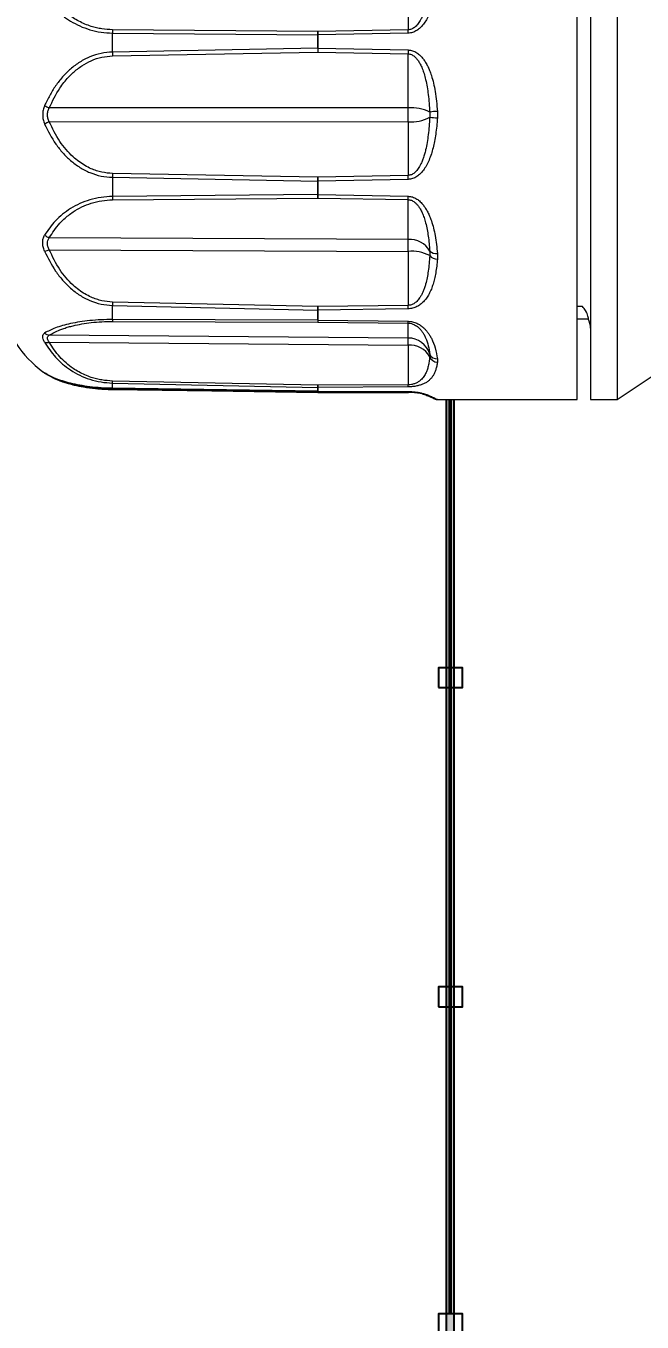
# Model space of a CAD drawing. Header units: millimetres. Extents: x 10297564 to 11610295, y -9287743 to -8409454.
# Drawn here: x 10425545 to 10425868, y -9092443 to -9091764 of the extents above; entities that cross this region are included whole.
import ezdxf

# ---------------------------------------------------------------- set-up
doc = ezdxf.new("R2010")
doc.units = ezdxf.units.MM
doc.header["$LTSCALE"] = 100
doc.layers.add('E1', color=1, linetype='Continuous')
doc.styles.add('HL-S1', font='DotumChe.ttf')
doc.styles.add('MG', font='malgun.ttf')
doc.dimstyles.new('HL-100', dxfattribs={"dimscale": 100, "dimtxt": 3, "dimasz": 4, "dimexe": 2, "dimexo": 2, "dimgap": 1, "dimtad": 1, "dimdec": 0, "dimzin": 0, "dimlunit": 6, "dimtxsty": 'HL-S1', "dimblk": 'DOTSMALL', "dimcen": 4, "dimdle": 2, "dimclrd": 256, "dimclre": 256, "dimclrt": 4, "dimazin": 0, "dimtfac": 1, "dimtdec": 0, "dimtix": 1, "dimtmove": 2, "dimatfit": 3, "dimldrblk": 'DOTSMALL', "dimfxl": 1.5, "dimtolj": 1, "dimtzin": 0, "dimlwd": -1, "dimlwe": -1, "dimarcsym": 0})

# ---------------------------------------------------------------- blocks, each defined once
blk = doc.blocks.new('*D75')
at = {"layer": 'defpoints', "color": 0, "transparency": 16777216}
for p in [(10439230.17, -9073249.84), (10439230.17, -9073249.84), (10423426.68, -9107604.66)]:
    blk.add_point(p, dxfattribs=at)
at = {"layer": 'E1', "color": 1, "transparency": 16777216}
for p, q in [((10439593.57, -9073417), (10439593.57, -9073417)), ((10423593.84, -9107241.27), (10439063.01, -9073613.24)), ((10423790.07, -9107771.83), (10423790.07, -9107771.83))]:
    blk.add_line(p, q, dxfattribs=at)
for points in [[(10439002.44, -9073585.37), (10439123.57, -9073641.1), (10439230.17, -9073249.84)], [(10423533.27, -9107213.41), (10423654.41, -9107269.13), (10423426.68, -9107604.66)]]:
    blk.add_solid(points, dxfattribs=at)
at = {"layer": 'E1', "color": 7, "transparency": 16777216, "insert": (10430911.12, -9090235.29), "char_height": 500, "attachment_point": 5, "rotation": 65.29719, "style": 'MG'}
blk.add_mtext('\\A1;2711.1', dxfattribs=at)
blk = doc.blocks.new('_DotSmall')
at = {"color": 0, "linetype": 'ByBlock', "const_width": 0.5}
blk.add_lwpolyline([(-0.0625, 0, 1), (0.0625, 0, 1)], format="xyb", close=True, dxfattribs=at)

msp = doc.modelspace()

# ---------------------------------------------------------------- hatches: boundary and pattern name
at = {"true_color": 0x939598}
h = msp.add_hatch(color=252, dxfattribs=at)
h.dxf.hatch_style = 1
h.paths.add_polyline_path([(10425769.28, -9091959.65), (10425765.24, -9091959.65), (10425765.24, -9092992.36), (10425769.28, -9092992.36)])

# ---------------------------------------------------------------- linework, layer by layer
at = {"color": 7, "linetype": 'Continuous', "lineweight": 15}
for p, q in [((10425833.82, -9091959.65), (10425833.82, -9091663.61)), ((10425840.79, -9091663.64), (10425840.79, -9091959.62)), ((10425854.74, -9091663.64), (10425854.74, -9091959.62)), ((10425745.35, -9091745.54), (10425745.35, -9091766.03)), ((10425590.71, -9091777.67), (10425590.71, -9091767.7)), ((10425590.71, -9091767.7), (10425698.08, -9091768.63)), ((10425698.11, -9091766.86), (10425590.75, -9091765.97)), ((10425698.08, -9091775.72), (10425698.08, -9091768.63)), ((10425698.15, -9091768.64), (10425698.08, -9091768.63)), ((10425745.35, -9091766.03), (10425698.11, -9091766.86)), ((10425745.38, -9091767.77), (10425698.15, -9091768.64)), ((10425698.15, -9091768.64), (10425698.15, -9091775.72)), ((10425698.08, -9091775.72), (10425590.71, -9091777.67)), ((10425590.75, -9091779.7), (10425698.11, -9091777.79)), ((10425698.11, -9091777.79), (10425745.35, -9091778.63)), ((10425698.15, -9091775.72), (10425745.38, -9091776.59)), ((10425745.35, -9091806.92), (10425745.35, -9091778.63)), ((10425745.35, -9091806.92), (10425557.64, -9091806.93)), ((10425756.67, -9091809.1), (10425756.67, -9091811.81)), ((10425760.71, -9091808.74), (10425760.71, -9091812.13)), ((10425557.64, -9091814.15), (10425745.35, -9091814.13)), ((10425745.35, -9091814.13), (10425745.35, -9091842.3)), ((10425590.71, -9091843.28), (10425590.71, -9091853.3)), ((10425590.71, -9091843.28), (10425698.08, -9091845.21)), ((10425698.11, -9091843.14), (10425590.75, -9091841.26)), ((10425745.35, -9091842.3), (10425698.11, -9091843.14)), ((10425698.15, -9091845.22), (10425698.08, -9091845.21)), ((10425698.08, -9091852.33), (10425698.08, -9091845.21)), ((10425745.38, -9091844.34), (10425698.15, -9091845.22)), ((10425698.15, -9091845.22), (10425698.15, -9091852.33)), ((10425698.08, -9091852.33), (10425590.71, -9091853.3)), ((10425590.75, -9091855.04), (10425698.11, -9091854.12)), ((10425698.11, -9091854.12), (10425745.35, -9091854.95)), ((10425698.15, -9091852.33), (10425745.38, -9091853.19)), ((10425745.35, -9091875.78), (10425745.35, -9091854.95)), ((10425745.35, -9091875.78), (10425557.64, -9091874.94)), ((10425557.64, -9091881.23), (10425745.35, -9091882.06)), ((10425745.35, -9091882.06), (10425745.35, -9091910.35)), ((10425756.67, -9091881.88), (10425756.67, -9091884.25)), ((10425760.71, -9091883.12), (10425760.71, -9091886.07)), ((10425590.71, -9091917.76), (10425590.71, -9091910.38)), ((10425590.71, -9091910.38), (10425698.08, -9091912.79)), ((10425698.11, -9091910.98), (10425590.75, -9091908.6)), ((10425745.35, -9091910.35), (10425698.11, -9091910.98)), ((10425698.08, -9091918.04), (10425590.71, -9091917.76)), ((10425698.08, -9091918.04), (10425698.08, -9091912.79)), ((10425698.15, -9091912.8), (10425698.08, -9091912.79)), ((10425745.38, -9091912.14), (10425698.15, -9091912.8)), ((10425698.15, -9091912.8), (10425698.15, -9091918.04)), ((10425698.15, -9091918.04), (10425745.38, -9091918.66)), ((10425833.82, -9091917.36), (10425839.64, -9091917.36)), ((10425590.75, -9091918.75), (10425698.11, -9091919.06)), ((10425698.11, -9091919.06), (10425745.35, -9091919.66)), ((10425745.35, -9091927.45), (10425745.35, -9091919.66)), ((10425745.35, -9091927.45), (10425557.64, -9091925.99)), ((10425557.64, -9091929.65), (10425745.35, -9091931.12)), ((10425745.35, -9091931.12), (10425745.35, -9091951.94)), ((10425756.67, -9091935.84), (10425756.67, -9091937.22)), ((10425760.71, -9091938.35), (10425760.71, -9091940.07)), ((10425555.83, -9091946.17), (10425558.8, -9091947.85)), ((10425555.88, -9091946.12), (10425556.57, -9091946.49)), ((10425590.71, -9091953.78), (10425590.71, -9091951.02)), ((10425590.71, -9091951.02), (10425698.08, -9091953.27)), ((10425698.11, -9091952.2), (10425590.75, -9091949.96)), ((10425745.35, -9091951.94), (10425698.11, -9091952.2)), ((10425854.74, -9091959.62), (10425875.66, -9091945.6)), ((10425698.08, -9091955.23), (10425590.71, -9091953.78)), ((10425590.71, -9091954.31), (10425698.08, -9091955.79)), ((10425698.11, -9091955.75), (10425590.75, -9091954.26)), ((10425698.08, -9091955.23), (10425698.08, -9091953.27)), ((10425698.15, -9091953.27), (10425698.08, -9091953.27)), ((10425698.08, -9091955.23), (10425698.09, -9091955.35)), ((10425745.35, -9091955.94), (10425698.11, -9091955.75)), ((10425745.38, -9091953.01), (10425698.15, -9091953.27)), ((10425698.15, -9091953.27), (10425698.15, -9091955.23)), ((10425698.15, -9091955.23), (10425745.38, -9091955.44)), ((10425759.98, -9091959.59), (10425760.74, -9091959.65)), ((10425760.71, -9091959.62), (10425760.71, -9091959.65)), ((10425760.71, -9091959.65), (10425833.82, -9091959.65)), ((10425840.79, -9091959.62), (10425854.74, -9091959.62))]:
    msp.add_line(p, q, dxfattribs=at)
at = {"lineweight": 15}
msp.add_line((10425836.61, -9091910.98), (10425833.82, -9091910.98), dxfattribs=at)
at = {"color": 8, "linetype": 'Continuous', "lineweight": 15}
for p, q in [((10425555.21, -9091945.8), (10425557.12, -9091946.81)), ((10425698.15, -9091955.23), (10425698.13, -9091955.35)), ((10425745.35, -9091955.56), (10425745.35, -9091955.94))]:
    msp.add_line(p, q, dxfattribs=at)
for p, q in [((10425765.24, -9091959.65), (10425765.24, -9092992.36)), ((10425766.84, -9091959.65), (10425766.84, -9092438.47)), ((10425767.68, -9091959.65), (10425767.68, -9092438.47)), ((10425769.28, -9091959.65), (10425769.28, -9092992.36))]:
    msp.add_line(p, q)
at = {"color": 7, "linetype": 'Continuous', "lineweight": 15, "flags": 128}
for points in [[(10425590.71, -9091953.78), (10425590.72, -9091953.83), (10425590.72, -9091953.87), (10425590.72, -9091953.89), (10425590.73, -9091953.89), (10425590.73, -9091953.88), (10425590.74, -9091953.86), (10425590.74, -9091953.82), (10425590.75, -9091953.76)], [(10425590.75, -9091954.26), (10425590.74, -9091954.32), (10425590.74, -9091954.36), (10425590.73, -9091954.39), (10425590.73, -9091954.41), (10425590.72, -9091954.4), (10425590.72, -9091954.39), (10425590.72, -9091954.36), (10425590.71, -9091954.31)], [(10425590.73, -9091953.89), (10425642.73, -9091954.6), (10425698.09, -9091955.36)], [(10425590.73, -9091954.41), (10425642.73, -9091955.13), (10425698.09, -9091955.9)], [(10425698.13, -9091955.36), (10425719.57, -9091955.45), (10425745.37, -9091955.56)], [(10425698.13, -9091955.9), (10425719.57, -9091955.99), (10425745.37, -9091956.09)], [(10425745.38, -9091955.44), (10425745.38, -9091955.5), (10425745.37, -9091955.54), (10425745.37, -9091955.56), (10425745.37, -9091955.56), (10425745.36, -9091955.55), (10425745.36, -9091955.53), (10425745.35, -9091955.49), (10425745.35, -9091955.43)]]:
    msp.add_lwpolyline(points, dxfattribs=at)
at = {"color": 8, "linetype": 'Continuous', "lineweight": 15, "flags": 128}
msp.add_lwpolyline([(10425760.71, -9091959.62), (10425760.03, -9091959.57), (10425759.55, -9091959.46)], dxfattribs=at)
at = {"color": 4}
for points in [[(10425761.33, -9092110.54), (10425773.89, -9092110.54), (10425773.89, -9092100.08), (10425761.33, -9092100.08)], [(10425761.33, -9092277.64), (10425773.89, -9092277.64), (10425773.89, -9092267.18), (10425761.33, -9092267.18)], [(10425761.33, -9092448.93), (10425773.89, -9092448.93), (10425773.89, -9092438.47), (10425761.33, -9092438.47)]]:
    msp.add_lwpolyline(points, close=True, dxfattribs=at)
at = {"color": 7, "linetype": 'Continuous', "lineweight": 15}
for centre, radius, start, end in [((10425711.18, -9091769.39), 120.48, 178.3766, 179.19717), ((10425887.78, -9091773.32), 297.1, 180.83978, 181.22985), ((10425698.15, -9091792.83), 17.11, 90.0001, 90.24458), ((10426677.09, -9091794.29), 931.87, 178.91182, 179.03732), ((10425563.34, -9091792.31), 15.7, 238.79361, 248.69924), ((10425747.1, -9091828.26), 21.42, 63.46705, 94.70254), ((10425766.62, -9091897.47), 88.93, 93.81167, 96.42112), ((10425563.02, -9091828.01), 14.87, 111.21964, 121.6937), ((10425747.09, -9091793.83), 20.38, 265.1024, 298.05056), ((10425798.17, -9091299.73), 513.77, 265.36682, 265.81799), ((10425881.41, -9091847.52), 290.73, 178.76564, 179.16414), ((10425715.59, -9091851.55), 124.89, 180.80171, 181.60103), ((10425698.16, -9091830.99), 21.34, 269.77966, 269.97566), ((10425234.22, -9091843.46), 511.26, 358.71224, 358.9095), ((10425559.45, -9091868.91), 6.29, 227.68352, 253.31896), ((10425746.25, -9091887.66), 11.92, 29.00735, 94.35574), ((10425552.7, -9091869.02), 13.16, 280.98199, 292.03449), ((10425747.1, -9091903.41), 21.42, 63.4669, 94.70269), ((10425759.86, -9091878.7), 4.5, 224.9536, 280.86392), ((10425760.53, -9091881.08), 4.99, 219.33175, 271.98108), ((10426411.06, -9091926.36), 820.5, 178.76013, 178.88423), ((10425591.79, -9091895.73), 62.05, 194.92081, 232.81962), ((10425611.69, -9091917.48), 20.98, 180.74383, 183.46249), ((10425698.15, -9091912.57), 5.47, 269.26073, 270.02563), ((10425830.33, -9091922.35), 10.46, 0, 27.93253), ((10425558.18, -9091921.79), 4.23, 225.42785, 262.67001), ((10425709.69, -9091917.87), 35.7, 357.1142, 358.73189), ((10425556.36, -9091925.64), 4.21, 254.1226, 287.6754), ((10425745.38, -9091939.24), 11.79, 16.77797, 90.18296), ((10425746.25, -9091943), 11.92, 29.00721, 94.35578), ((10425760.34, -9091934.43), 3.93, 200.95652, 275.27266), ((10425760.72, -9091935.77), 4.3, 199.72923, 269.78362), ((10425557.21, -9091943.13), 3.34, 233.21874, 245.61504), ((10425522.28, -9091948.12), 68.5, 357.57634, 358.4599), ((10425698.15, -9091950.72), 4.51, 269.05679, 269.9849), ((10425760.71, -9091955.49), 4.16, 241.25771, 270.01176)]:
    msp.add_arc(centre, radius, start, end, dxfattribs=at)
at = {"color": 8, "linetype": 'Continuous', "lineweight": 15}
for radius, start, end in [(3.36, 232.84287, 246.14677), (3.43, 245.6729, 260.90097)]:
    msp.add_arc((10425557.24, -9091943.05), radius, start, end, dxfattribs=at)
at = {"color": 7, "linetype": 'Continuous', "lineweight": 15}
for points, knots in [([(10425756.67, -9091739.33), (10425756.57, -9091740.66), (10425756.38, -9091743.22), (10425755.92, -9091746.99), (10425755.33, -9091750.55), (10425754.65, -9091753.54), (10425753.94, -9091755.97), (10425753.27, -9091757.87), (10425752.52, -9091759.6), (10425751.58, -9091761.41), (10425750.38, -9091763.19), (10425748.83, -9091764.75), (10425747.15, -9091765.8), (10425745.92, -9091765.96), (10425745.35, -9091766.03)], [0, 0, 0, 0, 0.137939, 0.267004, 0.387376, 0.49928, 0.569607, 0.634607, 0.69443, 0.749264, 0.827955, 0.893909, 0.949813, 1, 1, 1, 1]), ([(10425760.71, -9091738.05), (10425760.59, -9091739.34), (10425760.35, -9091741.83), (10425759.83, -9091745.49), (10425759.2, -9091748.91), (10425758.44, -9091752.06), (10425757.51, -9091755.11), (10425756.38, -9091758.02), (10425755, -9091760.74), (10425753.46, -9091763.04), (10425751.79, -9091764.92), (10425749.91, -9091766.41), (10425747.78, -9091767.52), (10425746.17, -9091767.69), (10425745.38, -9091767.77)], [0, 0, 0, 0, 0.115719, 0.22329, 0.322882, 0.414703, 0.499024, 0.590649, 0.673667, 0.749037, 0.814822, 0.874473, 0.939284, 1, 1, 1, 1]), ([(10425555.21, -9091747.77), (10425557.01, -9091750.37), (10425559.66, -9091754.21), (10425564.59, -9091758.62), (10425568.76, -9091761.57), (10425573.51, -9091764.11), (10425578.88, -9091766.08), (10425584.65, -9091767.41), (10425588.7, -9091767.6), (10425590.71, -9091767.7)], [0, 0, 0, 0, 0.256661, 0.379372, 0.499785, 0.626596, 0.749923, 0.875758, 1, 1, 1, 1]), ([(10425590.75, -9091765.97), (10425588.85, -9091765.88), (10425585.98, -9091765.74), (10425582.29, -9091765), (10425579.33, -9091764.19), (10425576.23, -9091763.06), (10425573.06, -9091761.55), (10425568.33, -9091758.72), (10425562.54, -9091753.83), (10425559.33, -9091748.96), (10425557.64, -9091746.4)], [0, 0, 0, 0, 0.123824, 0.186453, 0.250373, 0.33138, 0.414518, 0.500811, 0.737582, 1, 1, 1, 1]), ([(10425698.08, -9091768.63), (10425698.08, -9091768.3), (10425698.08, -9091767.64), (10425698.1, -9091767.12), (10425698.11, -9091766.86)], [0, 0, 0, 0, 0.499923, 1, 1, 1, 1]), ([(10425698.11, -9091766.86), (10425698.12, -9091767.12), (10425698.14, -9091767.65), (10425698.15, -9091768.31), (10425698.15, -9091768.64)], [0, 0, 0, 0, 0.50001, 1, 1, 1, 1]), ([(10425745.38, -9091767.77), (10425745.38, -9091767.45), (10425745.36, -9091766.8), (10425745.35, -9091766.29), (10425745.35, -9091766.03)], [0, 0, 0, 0, 0.500001, 1, 1, 1, 1]), ([(10425590.71, -9091777.67), (10425588.69, -9091777.82), (10425584.63, -9091778.12), (10425578.85, -9091780.03), (10425573.48, -9091782.83), (10425568.7, -9091786.42), (10425564.47, -9091790.66), (10425560.85, -9091795.34), (10425557.71, -9091800.38), (10425556.05, -9091803.93), (10425555.21, -9091805.73)], [0, 0, 0, 0, 0.124595, 0.250781, 0.374006, 0.50068, 0.623792, 0.750557, 0.873725, 1, 1, 1, 1]), ([(10425557.64, -9091806.93), (10425559.32, -9091803.38), (10425561.52, -9091798.73), (10425565.27, -9091793.61), (10425567.59, -9091790.89), (10425570.62, -9091787.87), (10425574.51, -9091784.78), (10425579.55, -9091782.03), (10425584.99, -9091780.14), (10425588.84, -9091779.84), (10425590.75, -9091779.7)], [0, 0, 0, 0, 0.262093, 0.343384, 0.42228, 0.499265, 0.627034, 0.749188, 0.875806, 1, 1, 1, 1]), ([(10425698.08, -9091775.72), (10425698.08, -9091776.07), (10425698.09, -9091776.76), (10425698.11, -9091777.44), (10425698.11, -9091777.79)], [0, 0, 0, 0, 0.500003, 1, 1, 1, 1]), ([(10425698.15, -9091775.72), (10425698.14, -9091776.07), (10425698.13, -9091776.76), (10425698.12, -9091777.44), (10425698.11, -9091777.79)], [0, 0, 0, 0, 0.500004, 1, 1, 1, 1]), ([(10425745.35, -9091778.63), (10425745.92, -9091778.71), (10425747.15, -9091778.88), (10425748.6, -9091779.87), (10425749.79, -9091781.05), (10425750.79, -9091782.39), (10425751.81, -9091784.13), (10425752.81, -9091786.34), (10425753.75, -9091789.06), (10425754.95, -9091793.59), (10425756.06, -9091800.32), (10425756.46, -9091806.04), (10425756.67, -9091809.1)], [0, 0, 0, 0, 0.0502, 0.106122, 0.148853, 0.19693, 0.250958, 0.325136, 0.408317, 0.500898, 0.733057, 1, 1, 1, 1]), ([(10425745.38, -9091776.59), (10425746.17, -9091776.67), (10425747.35, -9091776.8), (10425748.84, -9091777.43), (10425750.22, -9091778.22), (10425751.79, -9091779.51), (10425753.3, -9091781.26), (10425754.58, -9091783.17), (10425755.67, -9091785.19), (10425756.66, -9091787.45), (10425758.19, -9091791.75), (10425759.79, -9091798.85), (10425760.38, -9091805.23), (10425760.71, -9091808.74)], [0, 0, 0, 0, 0.060715, 0.092367, 0.125688, 0.185327, 0.251138, 0.307004, 0.367023, 0.431646, 0.501235, 0.72602, 1, 1, 1, 1]), ([(10425555.21, -9091805.73), (10425554.92, -9091806.51), (10425554.34, -9091808.04), (10425554.11, -9091810.55), (10425554.34, -9091813.05), (10425554.92, -9091814.58), (10425555.21, -9091815.36)], [0, 0, 0, 0, 0.253835, 0.499658, 0.745844, 1, 1, 1, 1]), ([(10425557.64, -9091814.15), (10425557.37, -9091813.57), (10425556.84, -9091812.44), (10425556.61, -9091810.54), (10425556.84, -9091808.64), (10425557.37, -9091807.51), (10425557.64, -9091806.93)], [0, 0, 0, 0, 0.257087, 0.501248, 0.744195, 1, 1, 1, 1]), ([(10425745.35, -9091814.13), (10425745.35, -9091812.93), (10425745.35, -9091810.53), (10425745.35, -9091808.12), (10425745.35, -9091806.92)], [0, 0, 0, 0, 0.499998, 1, 1, 1, 1]), ([(10425555.21, -9091815.36), (10425557.01, -9091818.97), (10425559.66, -9091824.31), (10425564.59, -9091830.49), (10425568.76, -9091834.62), (10425573.51, -9091838.17), (10425578.88, -9091840.95), (10425584.65, -9091842.84), (10425588.7, -9091843.13), (10425590.71, -9091843.28)], [0, 0, 0, 0, 0.2566612, 0.3793722, 0.4997854, 0.6265957, 0.749923, 0.875758, 1, 1, 1, 1]), ([(10425590.75, -9091841.26), (10425588.85, -9091841.12), (10425585.98, -9091840.91), (10425582.29, -9091839.86), (10425579.33, -9091838.73), (10425576.23, -9091837.16), (10425573.06, -9091835.06), (10425568.33, -9091831.15), (10425562.54, -9091824.4), (10425559.33, -9091817.68), (10425557.64, -9091814.15)], [0, 0, 0, 0, 0.123823, 0.186453, 0.250373, 0.33138, 0.414518, 0.500811, 0.737582, 1, 1, 1, 1]), ([(10425756.67, -9091811.81), (10425756.57, -9091813.39), (10425756.38, -9091816.45), (10425755.92, -9091820.88), (10425755.33, -9091825), (10425754.65, -9091828.41), (10425753.94, -9091831.16), (10425753.27, -9091833.3), (10425752.52, -9091835.23), (10425751.58, -9091837.23), (10425750.38, -9091839.2), (10425748.83, -9091840.9), (10425747.15, -9091842.04), (10425745.92, -9091842.22), (10425745.35, -9091842.3)], [0, 0, 0, 0, 0.13794, 0.267005, 0.387377, 0.499281, 0.569606, 0.634608, 0.69443, 0.749264, 0.827956, 0.893909, 0.949813, 1, 1, 1, 1]), ([(10425760.71, -9091812.13), (10425760.59, -9091813.61), (10425760.35, -9091816.47), (10425759.83, -9091820.58), (10425759.2, -9091824.36), (10425758.44, -9091827.8), (10425757.51, -9091831.09), (10425756.38, -9091834.19), (10425755, -9091837.06), (10425753.46, -9091839.46), (10425751.79, -9091841.41), (10425749.91, -9091842.94), (10425747.78, -9091844.08), (10425746.17, -9091844.25), (10425745.38, -9091844.34)], [0, 0, 0, 0, 0.115719, 0.223291, 0.322882, 0.414703, 0.499024, 0.590649, 0.673667, 0.749037, 0.814822, 0.874473, 0.939284, 1, 1, 1, 1]), ([(10425698.08, -9091845.21), (10425698.07, -9091845.15), (10425698.07, -9091844.98), (10425698.09, -9091844.64), (10425698.09, -9091844), (10425698.11, -9091843.48), (10425698.11, -9091843.14)], [0, 0, 0, 0, 0.083983, 0.249428, 0.500591, 1, 1, 1, 1]), ([(10425698.11, -9091843.14), (10425698.12, -9091843.49), (10425698.14, -9091844.18), (10425698.15, -9091844.87), (10425698.15, -9091845.22)], [0, 0, 0, 0, 0.500025, 1, 1, 1, 1]), ([(10425745.38, -9091844.34), (10425745.38, -9091844), (10425745.36, -9091843.31), (10425745.35, -9091842.64), (10425745.35, -9091842.3)], [0, 0, 0, 0, 0.500002, 1, 1, 1, 1]), ([(10425590.71, -9091853.3), (10425588.69, -9091853.4), (10425584.63, -9091853.59), (10425578.85, -9091854.96), (10425573.48, -9091856.97), (10425568.7, -9091859.56), (10425564.47, -9091862.63), (10425560.85, -9091866.02), (10425557.71, -9091869.68), (10425556.05, -9091872.26), (10425555.21, -9091873.57)], [0, 0, 0, 0, 0.124595, 0.250781, 0.374006, 0.50068, 0.623793, 0.750557, 0.873725, 1, 1, 1, 1]), ([(10425557.64, -9091874.94), (10425559.32, -9091872.34), (10425561.52, -9091868.92), (10425565.27, -9091865.17), (10425567.59, -9091863.18), (10425570.62, -9091860.97), (10425574.51, -9091858.71), (10425579.55, -9091856.7), (10425584.99, -9091855.34), (10425588.84, -9091855.14), (10425590.75, -9091855.04)], [0, 0, 0, 0, 0.2620928, 0.3433838, 0.4222798, 0.4992649, 0.627034, 0.7491878, 0.8758062, 1, 1, 1, 1]), ([(10425698.11, -9091854.12), (10425698.11, -9091853.85), (10425698.09, -9091853.32), (10425698.08, -9091852.66), (10425698.08, -9091852.33)], [0, 0, 0, 0, 0.500004, 1, 1, 1, 1]), ([(10425698.15, -9091852.33), (10425698.15, -9091852.66), (10425698.14, -9091853.32), (10425698.12, -9091853.85), (10425698.11, -9091854.12)], [0, 0, 0, 0, 0.499984, 1, 1, 1, 1]), ([(10425745.35, -9091854.95), (10425745.92, -9091855.03), (10425747.15, -9091855.19), (10425748.6, -9091856.1), (10425749.79, -9091857.2), (10425750.79, -9091858.42), (10425751.81, -9091860.02), (10425752.81, -9091862.03), (10425753.75, -9091864.47), (10425754.95, -9091868.52), (10425756.06, -9091874.43), (10425756.46, -9091879.29), (10425756.67, -9091881.88)], [0, 0, 0, 0, 0.0502, 0.106122, 0.148853, 0.19693, 0.250958, 0.325136, 0.408317, 0.500897, 0.733057, 1, 1, 1, 1]), ([(10425745.38, -9091853.19), (10425746.17, -9091853.27), (10425747.35, -9091853.4), (10425748.84, -9091854.02), (10425750.22, -9091854.8), (10425751.79, -9091856.07), (10425753.3, -9091857.77), (10425754.58, -9091859.62), (10425755.67, -9091861.56), (10425756.66, -9091863.71), (10425758.19, -9091867.77), (10425759.79, -9091874.37), (10425760.38, -9091880.02), (10425760.71, -9091883.12)], [0, 0, 0, 0, 0.060715, 0.092367, 0.125688, 0.185327, 0.251138, 0.307004, 0.367023, 0.431646, 0.501235, 0.726019, 1, 1, 1, 1]), ([(10425555.21, -9091881.95), (10425554.92, -9091881.17), (10425554.34, -9091879.66), (10425554.11, -9091877.4), (10425554.34, -9091875.29), (10425554.92, -9091874.15), (10425555.21, -9091873.57)], [0, 0, 0, 0, 0.254156, 0.50034, 0.746164, 1, 1, 1, 1]), ([(10425557.64, -9091881.23), (10425557.37, -9091880.65), (10425556.84, -9091879.54), (10425556.61, -9091877.82), (10425556.84, -9091876.23), (10425557.37, -9091875.38), (10425557.64, -9091874.94)], [0, 0, 0, 0, 0.257062, 0.501247, 0.744169, 1, 1, 1, 1]), ([(10425745.35, -9091882.06), (10425745.35, -9091880.9), (10425745.35, -9091878.57), (10425745.35, -9091876.71), (10425745.35, -9091875.78)], [0, 0, 0, 0, 0.499999, 1, 1, 1, 1]), ([(10425555.21, -9091881.95), (10425556.96, -9091885.51), (10425559.6, -9091890.88), (10425564.5, -9091897.19), (10425568.72, -9091901.48), (10425573.5, -9091905.12), (10425578.86, -9091907.96), (10425584.64, -9091909.9), (10425588.7, -9091910.22), (10425590.71, -9091910.38)], [0, 0, 0, 0, 0.250008, 0.376734, 0.499782, 0.626351, 0.74945, 0.875525, 1, 1, 1, 1]), ([(10425590.75, -9091908.6), (10425588.84, -9091908.45), (10425585.97, -9091908.23), (10425582.27, -9091907.15), (10425579.31, -9091906), (10425576.21, -9091904.4), (10425573.04, -9091902.29), (10425568.32, -9091898.34), (10425562.53, -9091891.53), (10425559.33, -9091884.78), (10425557.64, -9091881.23)], [0, 0, 0, 0, 0.124134, 0.186922, 0.251009, 0.331915, 0.41495, 0.501131, 0.73776, 1, 1, 1, 1]), ([(10425756.67, -9091884.25), (10425756.57, -9091885.66), (10425756.38, -9091888.4), (10425755.92, -9091892.29), (10425755.33, -9091895.86), (10425754.65, -9091898.79), (10425753.94, -9091901.12), (10425753.27, -9091902.92), (10425752.52, -9091904.53), (10425751.58, -9091906.2), (10425750.38, -9091907.82), (10425748.83, -9091909.21), (10425747.15, -9091910.14), (10425745.92, -9091910.28), (10425745.35, -9091910.35)], [0, 0, 0, 0, 0.13794, 0.267004, 0.387376, 0.49928, 0.569607, 0.634608, 0.69443, 0.749264, 0.827955, 0.893909, 0.949813, 1, 1, 1, 1]), ([(10425760.71, -9091886.07), (10425760.59, -9091887.34), (10425760.35, -9091889.8), (10425759.83, -9091893.26), (10425759.2, -9091896.4), (10425758.44, -9091899.21), (10425757.51, -9091901.86), (10425756.38, -9091904.32), (10425755, -9091906.57), (10425753.46, -9091908.43), (10425751.79, -9091909.92), (10425749.91, -9091911.09), (10425747.78, -9091911.94), (10425746.17, -9091912.07), (10425745.38, -9091912.14)], [0, 0, 0, 0, 0.1157192, 0.2232906, 0.3228819, 0.414703, 0.4990235, 0.5906488, 0.6736668, 0.7490374, 0.8148221, 0.8744727, 0.9392841, 1, 1, 1, 1]), ([(10425698.08, -9091912.79), (10425698.08, -9091912.52), (10425698.09, -9091911.98), (10425698.11, -9091911.31), (10425698.11, -9091910.98)], [0, 0, 0, 0, 0.500001, 1, 1, 1, 1]), ([(10425698.11, -9091910.98), (10425698.12, -9091911.32), (10425698.13, -9091911.99), (10425698.14, -9091912.53), (10425698.15, -9091912.8)], [0, 0, 0, 0, 0.500005, 1, 1, 1, 1]), ([(10425745.38, -9091912.14), (10425745.38, -9091911.87), (10425745.36, -9091911.33), (10425745.35, -9091910.68), (10425745.35, -9091910.35)], [0, 0, 0, 0, 0.500003, 1, 1, 1, 1]), ([(10425839.64, -9091917.36), (10425839.67, -9091917.29), (10425839.72, -9091917.16), (10425839.39, -9091915.88), (10425838.73, -9091913.69), (10425837.15, -9091911.68), (10425836.61, -9091910.98)], [0, 0, 0, 0, 0.221031, 0.448521, 0.809639, 1, 1, 1, 1]), ([(10425590.71, -9091917.76), (10425588.69, -9091917.78), (10425584.63, -9091917.82), (10425578.85, -9091918.28), (10425573.48, -9091918.96), (10425568.7, -9091919.86), (10425564.47, -9091920.93), (10425560.85, -9091922.12), (10425557.71, -9091923.42), (10425556.05, -9091924.34), (10425555.21, -9091924.81)], [0, 0, 0, 0, 0.124595, 0.250781, 0.374006, 0.50068, 0.623793, 0.750557, 0.873725, 1, 1, 1, 1]), ([(10425698.08, -9091918.04), (10425698.08, -9091918.27), (10425698.08, -9091918.72), (10425698.1, -9091918.95), (10425698.11, -9091919.06)], [0, 0, 0, 0, 0.49993, 1, 1, 1, 1]), ([(10425698.15, -9091918.04), (10425698.15, -9091918.27), (10425698.14, -9091918.72), (10425698.12, -9091918.95), (10425698.11, -9091919.06)], [0, 0, 0, 0, 0.499991, 1, 1, 1, 1]), ([(10425555.21, -9091929.69), (10425554.92, -9091929.13), (10425554.34, -9091928.03), (10425554.11, -9091926.62), (10425554.34, -9091925.49), (10425554.92, -9091925.04), (10425555.21, -9091924.81)], [0, 0, 0, 0, 0.254156, 0.500341, 0.746165, 1, 1, 1, 1]), ([(10425557.64, -9091925.99), (10425559.32, -9091925.03), (10425561.52, -9091923.76), (10425565.27, -9091922.38), (10425567.59, -9091921.65), (10425570.62, -9091920.85), (10425574.51, -9091920.03), (10425579.55, -9091919.3), (10425584.99, -9091918.83), (10425588.84, -9091918.78), (10425590.75, -9091918.75)], [0, 0, 0, 0, 0.262093, 0.343384, 0.42228, 0.499265, 0.627034, 0.749188, 0.875806, 1, 1, 1, 1]), ([(10425745.35, -9091919.66), (10425745.92, -9091919.71), (10425747.15, -9091919.82), (10425748.6, -9091920.42), (10425749.79, -9091921.13), (10425750.79, -9091921.91), (10425751.81, -9091922.93), (10425752.81, -9091924.2), (10425753.75, -9091925.73), (10425754.95, -9091928.2), (10425756.06, -9091931.72), (10425756.46, -9091934.41), (10425756.67, -9091935.84)], [0, 0, 0, 0, 0.0501999, 0.1061225, 0.148853, 0.19693, 0.250958, 0.3251361, 0.4083168, 0.5008973, 0.7330564, 1, 1, 1, 1]), ([(10425745.38, -9091918.66), (10425746.17, -9091918.72), (10425747.35, -9091918.8), (10425748.84, -9091919.25), (10425750.22, -9091919.81), (10425751.79, -9091920.71), (10425753.3, -9091921.91), (10425754.58, -9091923.21), (10425755.67, -9091924.54), (10425756.66, -9091926.01), (10425758.19, -9091928.75), (10425759.79, -9091933.07), (10425760.38, -9091936.48), (10425760.71, -9091938.35)], [0, 0, 0, 0, 0.060715, 0.092367, 0.125688, 0.185327, 0.251138, 0.307004, 0.367023, 0.431646, 0.501235, 0.726019, 1, 1, 1, 1]), ([(10425555.21, -9091929.69), (10425556.96, -9091932.35), (10425559.6, -9091936.35), (10425564.5, -9091941.07), (10425568.72, -9091944.29), (10425573.5, -9091947.02), (10425578.86, -9091949.16), (10425584.64, -9091950.63), (10425588.7, -9091950.89), (10425590.71, -9091951.02)], [0, 0, 0, 0, 0.2500075, 0.3767336, 0.4997821, 0.6263512, 0.7494502, 0.8755246, 1, 1, 1, 1]), ([(10425557.64, -9091929.65), (10425557.37, -9091929.24), (10425556.84, -9091928.44), (10425556.61, -9091927.37), (10425556.84, -9091926.51), (10425557.37, -9091926.17), (10425557.64, -9091925.99)], [0, 0, 0, 0, 0.257086, 0.501247, 0.744171, 1, 1, 1, 1]), ([(10425590.75, -9091949.96), (10425588.84, -9091949.84), (10425585.97, -9091949.66), (10425582.27, -9091948.86), (10425579.31, -9091948), (10425576.21, -9091946.81), (10425573.04, -9091945.23), (10425568.32, -9091942.3), (10425562.53, -9091937.27), (10425559.33, -9091932.28), (10425557.64, -9091929.65)], [0, 0, 0, 0, 0.124134, 0.186922, 0.251009, 0.331915, 0.41495, 0.501131, 0.73776, 1, 1, 1, 1]), ([(10425745.35, -9091931.12), (10425745.35, -9091930.3), (10425745.35, -9091928.67), (10425745.35, -9091927.86), (10425745.35, -9091927.45)], [0, 0, 0, 0, 0.5, 1, 1, 1, 1]), ([(10425756.67, -9091937.22), (10425756.57, -9091938.09), (10425756.38, -9091939.77), (10425755.92, -9091942.09), (10425755.33, -9091944.16), (10425754.65, -9091945.81), (10425753.94, -9091947.1), (10425753.27, -9091948.08), (10425752.52, -9091948.94), (10425751.58, -9091949.82), (10425750.38, -9091950.66), (10425748.83, -9091951.38), (10425747.15, -9091951.84), (10425745.92, -9091951.91), (10425745.35, -9091951.94)], [0, 0, 0, 0, 0.13794, 0.267004, 0.387376, 0.49928, 0.569607, 0.634608, 0.69443, 0.749264, 0.827955, 0.893909, 0.949813, 1, 1, 1, 1]), ([(10425555.21, -9091945.8), (10425554.9, -9091945.59), (10425554.42, -9091945.27), (10425554.33, -9091945.2), (10425554.3, -9091945.17)], [0, 0, 0, 0, 0.649243, 1, 1, 1, 1]), ([(10425760.71, -9091940.07), (10425760.59, -9091940.79), (10425760.35, -9091942.19), (10425759.83, -9091944.07), (10425759.2, -9091945.72), (10425758.44, -9091947.15), (10425757.51, -9091948.45), (10425756.38, -9091949.61), (10425755, -9091950.64), (10425753.46, -9091951.45), (10425751.79, -9091952.09), (10425749.91, -9091952.58), (10425747.78, -9091952.93), (10425746.17, -9091952.98), (10425745.38, -9091953.01)], [0, 0, 0, 0, 0.115719, 0.223291, 0.322882, 0.414703, 0.499024, 0.590649, 0.673667, 0.749037, 0.814822, 0.874473, 0.939284, 1, 1, 1, 1]), ([(10425590.71, -9091953.78), (10425588.69, -9091953.72), (10425584.63, -9091953.6), (10425578.85, -9091953.02), (10425573.48, -9091952.19), (10425568.7, -9091951.15), (10425564.47, -9091949.94), (10425560.85, -9091948.62), (10425557.71, -9091947.21), (10425556.05, -9091946.22), (10425555.21, -9091945.72)], [0, 0, 0, 0, 0.124595, 0.250781, 0.374006, 0.50068, 0.623793, 0.750557, 0.873725, 1, 1, 1, 1]), ([(10425558.31, -9091947.42), (10425558.61, -9091947.59), (10425559.8, -9091948.24), (10425562.17, -9091949.19), (10425565.02, -9091950.18), (10425567.78, -9091950.98), (10425571.07, -9091951.8), (10425575.79, -9091952.71), (10425581.05, -9091953.38), (10425586.26, -9091953.78), (10425589.2, -9091953.85), (10425590.73, -9091953.89)], [0, 0, 0, 0, 0.049214, 0.1917727, 0.3004561, 0.3799269, 0.4815308, 0.6188135, 0.7909599, 0.8909376, 1, 1, 1, 1]), ([(10425558.8, -9091947.85), (10425558.93, -9091947.93), (10425559.96, -9091948.52), (10425562.15, -9091949.43), (10425564.99, -9091950.48), (10425567.76, -9091951.33), (10425571.05, -9091952.19), (10425575.78, -9091953.16), (10425581.06, -9091953.87), (10425586.27, -9091954.29), (10425589.2, -9091954.37), (10425590.73, -9091954.41)], [0, 0, 0, 0, 0.02202, 0.169313, 0.28076, 0.362175, 0.466709, 0.60817, 0.785658, 0.888323, 1, 1, 1, 1]), ([(10425745.38, -9091953.01), (10425745.38, -9091952.88), (10425745.36, -9091952.64), (10425745.35, -9091952.17), (10425745.35, -9091951.94)], [0, 0, 0, 0, 0.500001, 1, 1, 1, 1]), ([(10425698.08, -9091953.27), (10425698.08, -9091953.14), (10425698.09, -9091952.9), (10425698.11, -9091952.43), (10425698.11, -9091952.2)], [0, 0, 0, 0, 0.500003, 1, 1, 1, 1]), ([(10425698.08, -9091955.79), (10425698.08, -9091955.85), (10425698.09, -9091955.96), (10425698.11, -9091955.82), (10425698.11, -9091955.75)], [0, 0, 0, 0, 0.500002, 1, 1, 1, 1]), ([(10425698.09, -9091955.9), (10425698.1, -9091955.9), (10425698.11, -9091955.9), (10425698.12, -9091955.9), (10425698.13, -9091955.9), (10425698.13, -9091955.9), (10425698.13, -9091955.9)], [0, 0, 0, 0, 0.386406, 0.710212, 0.940138, 1, 1, 1, 1]), ([(10425698.11, -9091952.2), (10425698.12, -9091952.43), (10425698.12, -9091952.9), (10425698.14, -9091953.15), (10425698.15, -9091953.27)], [0, 0, 0, 0, 0.499961, 1, 1, 1, 1]), ([(10425745.37, -9091955.56), (10425745.95, -9091955.58), (10425747.11, -9091955.61), (10425749.12, -9091955.81), (10425751.69, -9091956.27), (10425754.35, -9091957.08), (10425757.31, -9091958.41), (10425758.63, -9091959.03), (10425759.55, -9091959.46)], [0, 0, 0, 0, 0.048214, 0.094639, 0.18199, 0.330527, 0.530119, 1, 1, 1, 1]), ([(10425745.38, -9091955.44), (10425746.17, -9091955.46), (10425747.35, -9091955.49), (10425748.84, -9091955.65), (10425750.22, -9091955.83), (10425751.79, -9091956.13), (10425753.3, -9091956.51), (10425754.58, -9091956.9), (10425755.67, -9091957.28), (10425756.66, -9091957.67), (10425758.19, -9091958.34), (10425759.79, -9091959.23), (10425760.38, -9091959.48), (10425760.71, -9091959.62)], [0, 0, 0, 0, 0.060715, 0.092367, 0.125688, 0.185327, 0.251138, 0.307004, 0.367023, 0.431646, 0.501235, 0.726019, 1, 1, 1, 1])]:
    msp.add_open_spline(points, degree=3, knots=knots, dxfattribs=at)
at = {"color": 8, "linetype": 'Continuous', "lineweight": 15}
for points, knots in [([(10425554.3, -9091945.17), (10425554.25, -9091945.14), (10425554.1, -9091945.03), (10425554.36, -9091945.19), (10425554.92, -9091945.54), (10425555.21, -9091945.72)], [0, 0, 0, 0, 0.178914, 0.5828741, 1, 1, 1, 1]), ([(10425558.31, -9091947.45), (10425559.18, -9091947.95), (10425560.93, -9091948.95), (10425564.61, -9091950.3), (10425568.75, -9091951.56), (10425573.51, -9091952.64), (10425578.87, -9091953.52), (10425584.65, -9091954.12), (10425588.7, -9091954.25), (10425590.71, -9091954.31)], [0, 0, 0, 0, 0.140423, 0.282323, 0.421566, 0.568205, 0.710818, 0.85633, 1, 1, 1, 1]), ([(10425698.09, -9091955.35), (10425698.09, -9091955.35), (10425698.1, -9091955.4), (10425698.11, -9091955.31), (10425698.11, -9091955.22)], [0, 0, 0, 0, 0.003921, 1, 1, 1, 1]), ([(10425698.11, -9091955.75), (10425698.12, -9091955.84), (10425698.12, -9091955.94), (10425698.13, -9091955.9), (10425698.13, -9091955.9)], [0, 0, 0, 0, 0.96341, 1, 1, 1, 1]), ([(10425752.28, -9091956.53), (10425752.08, -9091956.5), (10425751.51, -9091956.41), (10425750.38, -9091956.25), (10425748.83, -9091956.09), (10425747.15, -9091955.97), (10425745.92, -9091955.95), (10425745.35, -9091955.94)], [0, 0, 0, 0, 0.141075, 0.410641, 0.636573, 0.828079, 1, 1, 1, 1]), ([(10425745.37, -9091956.09), (10425745.37, -9091956.09), (10425745.36, -9091956.13), (10425745.35, -9091956.03), (10425745.35, -9091955.94)], [0, 0, 0, 0, 0.023532, 1, 1, 1, 1])]:
    msp.add_open_spline(points, degree=3, knots=knots, dxfattribs=at)

# ---------------------------------------------------------------- dimensions: what is measured, and where the dimension line sits
at = {"layer": 'E1'}
dim = msp.add_aligned_dim(p1=(10423426.68, -9107604.66), p2=(10439230.17, -9073249.84), distance=0, text='2711.1', dimstyle='HL-100', override={"dimscale": 200, "dimtxt": 2.5, "dimasz": 2, "dimtxsty": 'MG', "dimsah": 1, "dimclrd": 1, "dimclre": 1, "dimclrt": 7}, dxfattribs=at)
dim.commit()
dim.dimension.update_dxf_attribs({"geometry": '*D75', "text_midpoint": (10430911.12, -9090235.29)})

doc.saveas('drawing.dxf')
